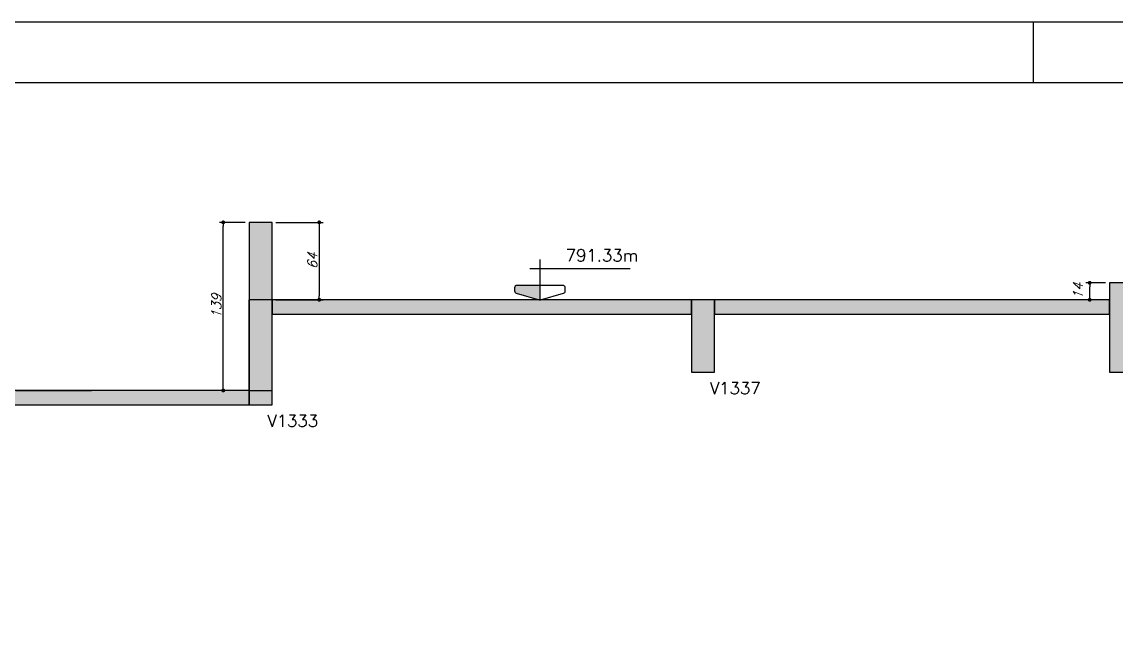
# Model space of a CAD drawing. Extents: x -5051 to 5519, y -2218 to 2282.
# Drawn here: x -1793 to -888, y 1771 to 2282 of the extents above; entities that cross this region are included whole.
import ezdxf
from ezdxf.enums import TextEntityAlignment as Align

# ---------------------------------------------------------------- set-up
doc = ezdxf.new("R2010")
doc.units = 0
doc.header["$LTSCALE"] = 50
doc.header["$MEASUREMENT"] = 0
doc.layers.get('0').update_dxf_attribs({"linetype": 'CONTINUOUS'})
doc.layers.get('DEFPOINTS').update_dxf_attribs({"linetype": 'CONTINUOUS'})
for name, color, linetype in [('F-CORTE', 4, 'CONTINUOUS'), ('F-COTAS', 106, 'CONTINUOUS'), ('F-MARGEM', 1, 'CONTINUOUS'), ('F-NÍVEL-VISTA', 2, 'CONTINUOUS'), ('F-SOLIDO-CORTE', 71, 'CONTINUOUS'), ('F-TEXTO', 6, 'CONTINUOUS'), ('F-TEXTO-YELLOW', 2, 'CONTINUOUS')]:
    doc.layers.add(name, color=color, linetype=linetype)
doc.styles.add('CP-TEXT-INCL', font='simplex.shx', dxfattribs={"oblique": 20})
doc.styles.add('MCP', font='simplex.shx')
doc.dimstyles.new('CP-COTAS-50', dxfattribs={"dimscale": 0.64, "dimtxt": 12.5, "dimasz": 5, "dimexe": 5, "dimexo": 5, "dimgap": 2.5, "dimtad": 1, "dimdec": 1, "dimdsep": 46, "dimtxsty": 'CP-TEXT-INCL', "dimblk1": 'DOT', "dimblk2": 'DOT', "dimsah": 1, "dimcen": 9, "dimclrd": 256, "dimclre": 256, "dimclrt": 256, "dimadec": 0, "dimazin": 0, "dimtfac": 1, "dimtdec": 1, "dimtmove": 2, "dimatfit": 3, "dimldrblk": 'DOT', "dimfxl": 5, "dimtolj": 1, "dimarcsym": 0})

# ---------------------------------------------------------------- blocks, each defined once
blk = doc.blocks.new('_DOT')
at = {"color": 0, "linetype": 'ByBlock'}
blk.add_line((-0.5, 0), (-1, 0), dxfattribs=at)
at = {"color": 0, "linetype": 'ByBlock', "const_width": 0.5}
blk.add_lwpolyline([(-0.25, 0, 1), (0.25, 0, 1)], format="xyb", close=True, dxfattribs=at)
blk = doc.blocks.new('*D223')
at = {"layer": 'DEFPOINTS', "color": 0, "linetype": 'Continuous', "transparency": 16777216}
for p in [(-1626.41, 2116.68), (-1605, 2116.68), (-1605, 1977.68)]:
    blk.add_point(p, dxfattribs=at)
at = {"layer": 'F-COTAS', "linetype": 'Continuous', "lineweight": -2, "transparency": 16777216}
for p, q in [((-1608.2, 2116.68), (-1629.61, 2116.68)), ((-1626.41, 1980.88), (-1626.41, 2113.48)), ((-1608.2, 1977.68), (-1629.61, 1977.68))]:
    blk.add_line(p, q, dxfattribs=at)
at = {"layer": 'F-COTAS', "linetype": 'Continuous', "lineweight": -2, "transparency": 16777216, "xscale": 3.2, "yscale": 3.2, "zscale": 3.2}
for p, rotation in [((-1626.41, 2116.68), 90), ((-1626.41, 1977.68), 270)]:
    blk.add_blockref('_DOT', p, dxfattribs=dict(at, rotation=rotation))
at = {"layer": 'F-COTAS', "linetype": 'Continuous', "transparency": 16777216, "insert": (-1632.01, 2047.18), "char_height": 8, "attachment_point": 5, "rotation": 90, "style": 'CP-TEXT-INCL'}
blk.add_mtext('\\A1;139', dxfattribs=at)
blk = doc.blocks.new('*D224')
at = {"layer": 'DEFPOINTS', "color": 0, "linetype": 'Continuous', "transparency": 16777216}
for p in [(-1586, 2116.68), (-1586, 2052.68), (-1547.01, 2052.68)]:
    blk.add_point(p, dxfattribs=at)
at = {"layer": 'F-COTAS', "linetype": 'Continuous', "lineweight": -2, "transparency": 16777216}
for p, q in [((-1582.8, 2116.68), (-1543.81, 2116.68)), ((-1547.01, 2113.48), (-1547.01, 2055.88)), ((-1582.8, 2052.68), (-1543.81, 2052.68))]:
    blk.add_line(p, q, dxfattribs=at)
at = {"layer": 'F-COTAS', "linetype": 'Continuous', "lineweight": -2, "transparency": 16777216, "xscale": 3.2, "yscale": 3.2, "zscale": 3.2}
for p, rotation in [((-1547.01, 2116.68), 90), ((-1547.01, 2052.68), 270)]:
    blk.add_blockref('_DOT', p, dxfattribs=dict(at, rotation=rotation))
at = {"layer": 'F-COTAS', "linetype": 'Continuous', "transparency": 16777216, "insert": (-1552.61, 2084.68), "char_height": 8, "attachment_point": 5, "rotation": 90, "style": 'CP-TEXT-INCL'}
blk.add_mtext('\\A1;64', dxfattribs=at)
blk = doc.blocks.new('*D225')
at = {"layer": 'DEFPOINTS', "color": 0, "linetype": 'Continuous', "transparency": 16777216}
for p in [(-909.81, 2066.68), (-893.5, 2066.68), (-893.5, 2052.68)]:
    blk.add_point(p, dxfattribs=at)
at = {"layer": 'F-COTAS', "linetype": 'Continuous', "lineweight": -2, "transparency": 16777216}
for p, q in [((-896.7, 2066.68), (-913.01, 2066.68)), ((-909.81, 2055.88), (-909.81, 2063.48)), ((-896.7, 2052.68), (-913.01, 2052.68))]:
    blk.add_line(p, q, dxfattribs=at)
at = {"layer": 'F-COTAS', "linetype": 'Continuous', "lineweight": -2, "transparency": 16777216, "xscale": 3.2, "yscale": 3.2, "zscale": 3.2}
for p, rotation in [((-909.81, 2066.68), 90), ((-909.81, 2052.68), 270)]:
    blk.add_blockref('_DOT', p, dxfattribs=dict(at, rotation=rotation))
at = {"layer": 'F-COTAS', "linetype": 'Continuous', "transparency": 16777216, "insert": (-919.41, 2059.68), "char_height": 8, "attachment_point": 5, "rotation": 90, "style": 'CP-TEXT-INCL'}
blk.add_mtext('\\A1;14', dxfattribs=at)
blk = doc.blocks.new('Nível - Vista')
at = {"layer": 'F-NÍVEL-VISTA'}
blk.add_hatch(color=71, dxfattribs=at).paths.add_polyline_path([(0, 0.238), (-0.38, 0.238, 0.414214), (-0.42, 0.198), (-0.42, 0.148, 0.331206), (-0.391, 0.11), (-0.011, 0.002, 0.072993), (0, 0)])
at = {"layer": 'F-NÍVEL-VISTA', "color": 2}
for p, q in [((0, 0.67), (0, 0)), ((-0.168, 0.521), (1.493, 0.521))]:
    blk.add_line(p, q, dxfattribs=at)
blk.add_lwpolyline([(-0.011, 0.002, 0.146769), (0.011, 0.002), (0.391, 0.11, 0.331206), (0.42, 0.148), (0.42, 0.198, 0.414214), (0.38, 0.238), (-0.38, 0.238, 0.414214), (-0.42, 0.198), (-0.42, 0.148, 0.331206), (-0.391, 0.11), (-0.011, 0.002, 0.146769), (0.011, 0.002)], format="xyb", dxfattribs=at)
at = {"layer": 'F-TEXTO', "color": 3, "style": 'MCP'}
for tag, p in [('NÍVEL', (1.026, 0.636)), ('NÍVEL_DETALHE', (1.02, 0.186))]:
    blk.add_attdef(tag, text='', height=0.2, dxfattribs=at).set_placement(p, align=Align.CENTER)
blk = doc.blocks.new('A0-5L_900')
at = {"layer": 'F-MARGEM', "color": 2}
blk.add_line((81.9, 90), (81.9, 89), dxfattribs=at)
blk.add_lwpolyline([(0, 0), (0, 90), (211.4, 90), (211.4, 0)], close=True, dxfattribs=at)
at = {"layer": 'F-MARGEM', "color": 7}
blk.add_lwpolyline([(2.5, 89), (210.4, 89), (210.4, 1), (2.5, 1)], close=True, dxfattribs=at)

msp = doc.modelspace()

# ---------------------------------------------------------------- hatches: boundary and pattern name
at = {"layer": 'F-SOLIDO-CORTE', "linetype": 'Continuous'}
for points in [[(-1586, 2039.732), (-1586, 2080.766), (-1586, 2116.684), (-1591.132, 2116.684), (-1599.613, 2116.684), (-1605, 2116.684), (-1605, 2054.637), (-1605, 2015.228), (-1605, 1977.684), (-1596.519, 1977.684), (-1591.132, 1977.684), (-1586, 1977.684)], [(-887.285, 2066.684), (-893.5, 2066.684), (-893.5, 2036.723), (-893.5, 2016.89), (-893.5, 1992.684), (-887.285, 1992.684), (-879.592, 1992.684), (-874.5, 1992.684), (-874.5, 2022.646), (-874.5, 2042.478), (-874.5, 2066.684), (-882.193, 2066.684)], [(-1605, 2013.849), (-1605, 1990.926), (-1605, 1965.684), (-1599.487, 1965.684), (-1591.006, 1965.684), (-1586, 1965.684), (-1586, 2004.52), (-1586, 2027.443), (-1586, 2052.684), (-1594.481, 2052.684), (-1599.487, 2052.684), (-1605, 2052.684)], [(-1586, 2047.328), (-1586, 2044.166), (-1586, 2040.684), (-1494.242, 2040.684), (-1445.14, 2040.684), (-1413.33, 2040.684), (-1307.536, 2040.684), (-1239, 2040.684), (-1239, 2046.041), (-1239, 2048.307), (-1239, 2052.684), (-1344.793, 2052.684), (-1413.33, 2052.684), (-1462.432, 2052.684), (-1494.242, 2052.684), (-1586, 2052.684)], [(-1239, 2025.901), (-1239, 2014.57), (-1239, 1992.684), (-1232.07, 1992.684), (-1223.588, 1992.684), (-1220, 1992.684), (-1220, 2019.468), (-1220, 2030.799), (-1220, 2052.684), (-1228.481, 2052.684), (-1232.07, 2052.684), (-1239, 2052.684)], [(-1214, 2052.684), (-1216.189, 2052.684), (-1218.867, 2052.684), (-1220, 2052.684), (-1220, 2047.328), (-1220, 2045.062), (-1220, 2040.684), (-1217.322, 2040.684), (-1216.189, 2040.684), (-1214, 2040.684), (-1172.898, 2040.684), (-1128.778, 2040.684), (-1063.002, 2040.684), (-958.766, 2040.684), (-927.288, 2040.684), (-893.5, 2040.684), (-893.5, 2045.347), (-893.5, 2048.577), (-893.5, 2052.684), (-924.978, 2052.684), (-958.766, 2052.684), (-1063.002, 2052.684), (-1128.778, 2052.684), (-1182.424, 2052.684)], [(-1824.463, 1977.684), (-1885.171, 1977.684), (-1924.5, 1977.684), (-1924.5, 1972.328), (-1924.5, 1968.858), (-1924.5, 1965.684), (-1863.792, 1965.684), (-1824.463, 1965.684), (-1819.306, 1965.684), (-1739.977, 1965.684), (-1735.261, 1965.684), (-1653.349, 1965.684), (-1605, 1965.684), (-1605, 1971.041), (-1605, 1974.203), (-1605, 1977.684), (-1686.912, 1977.684), (-1735.261, 1977.684), (-1739.977, 1977.684), (-1819.306, 1977.684)]]:
    msp.add_hatch(color=256, dxfattribs=at).paths.add_polyline_path(points, flags=16)

# ---------------------------------------------------------------- linework, layer by layer
at = {"layer": 'F-CORTE', "linetype": 'Continuous'}
for p, q in [((-1586, 1965.684), (-1586, 2040.684)), ((-1819.306, 1965.684), (-1739.977, 1965.684)), ((-1739.977, 1965.684), (-1735.261, 1965.684)), ((-1735.261, 1965.684), (-1653.349, 1965.684)), ((-1653.349, 1965.684), (-1605, 1965.684)), ((-1605, 1965.684), (-1599.487, 1965.684)), ((-1599.487, 1965.684), (-1591.006, 1965.684)), ((-1591.006, 1965.684), (-1586, 1965.684))]:
    msp.add_line(p, q, dxfattribs=at)
for points in [[(-887.285, 2066.684), (-893.5, 2066.684), (-893.5, 2052.684), (-1214, 2052.684), (-1220, 2052.684), (-1228.481, 2052.684), (-1232.07, 2052.684), (-1239, 2052.684), (-1344.793, 2052.684), (-1413.33, 2052.684), (-1462.432, 2052.684), (-1494.242, 2052.684), (-1586, 2052.684), (-1586, 2116.684), (-1591.132, 2116.684), (-1599.613, 2116.684), (-1605, 2116.684), (-1605, 1977.684), (-1605, 2052.684)], [(-1586, 2040.684), (-1494.242, 2040.684), (-1445.14, 2040.684), (-1413.33, 2040.684), (-1307.536, 2040.684), (-1239, 2040.684), (-1239, 2025.901), (-1239, 1992.684), (-1232.07, 1992.684), (-1223.588, 1992.684), (-1220, 1992.684), (-1220, 2019.468), (-1220, 2030.799), (-1220, 2040.684), (-1217.322, 2040.684), (-1216.189, 2040.684), (-1214, 2040.684), (-1172.898, 2040.684), (-1128.778, 2040.684), (-1063.002, 2040.684), (-958.766, 2040.684), (-927.288, 2040.684), (-893.5, 2040.684), (-893.5, 2036.723), (-893.5, 2016.89), (-893.5, 1992.684), (-887.285, 1992.684)], [(-1605, 1977.684), (-1779, 1977.684), (-1757.053, 1977.684), (-1735.261, 1977.684), (-1778.844, 1977.684), (-1787.325, 1977.684), (-1791.41, 1977.684), (-1797.844, 1977.684), (-1779, 1977.684), (-1789.368, 1977.684), (-1798, 1977.684)]]:
    msp.add_lwpolyline(points, dxfattribs=at)
at = {"layer": 'F-SOLIDO-CORTE', "linetype": 'Continuous'}
for points in [[(-1586, 2039.732), (-1586, 2080.766), (-1586, 2116.684), (-1591.132, 2116.684), (-1599.613, 2116.684), (-1605, 2116.684), (-1605, 2054.637), (-1605, 2015.228), (-1605, 1977.684), (-1596.519, 1977.684), (-1591.132, 1977.684), (-1586, 1977.684), (-1586, 2039.732)], [(-887.285, 2066.684), (-893.5, 2066.684), (-893.5, 2036.722), (-893.5, 2016.89), (-893.5, 1992.684), (-887.285, 1992.684), (-879.592, 1992.684), (-874.5, 1992.684), (-874.5, 2022.646), (-874.5, 2042.478), (-874.5, 2066.684), (-882.193, 2066.684), (-887.285, 2066.684)], [(-1605, 2013.849), (-1605, 1990.926), (-1605, 1965.684), (-1599.488, 1965.684), (-1591.006, 1965.684), (-1586, 1965.684), (-1586, 2004.52), (-1586, 2027.443), (-1586, 2052.684), (-1594.481, 2052.684), (-1599.488, 2052.684), (-1605, 2052.684), (-1605, 2013.849)], [(-1586, 2047.328), (-1586, 2044.166), (-1586, 2040.684), (-1494.242, 2040.684), (-1445.14, 2040.684), (-1413.33, 2040.684), (-1307.536, 2040.684), (-1239, 2040.684), (-1239, 2046.041), (-1239, 2048.307), (-1239, 2052.684), (-1344.793, 2052.684), (-1413.33, 2052.684), (-1462.432, 2052.684), (-1494.242, 2052.684), (-1586, 2052.684), (-1586, 2047.328)], [(-1239, 2025.901), (-1239, 2014.57), (-1239, 1992.684), (-1232.07, 1992.684), (-1223.588, 1992.684), (-1220, 1992.684), (-1220, 2019.467), (-1220, 2030.799), (-1220, 2052.684), (-1228.481, 2052.684), (-1232.07, 2052.684), (-1239, 2052.684), (-1239, 2025.901)], [(-1214, 2052.684), (-1216.189, 2052.684), (-1218.867, 2052.684), (-1220, 2052.684), (-1220, 2047.328), (-1220, 2045.062), (-1220, 2040.684), (-1217.322, 2040.684), (-1216.189, 2040.684), (-1214, 2040.684), (-1172.898, 2040.684), (-1128.779, 2040.684), (-1063.001, 2040.684), (-958.766, 2040.684), (-927.288, 2040.684), (-893.5, 2040.684), (-893.5, 2045.347), (-893.5, 2048.577), (-893.5, 2052.684), (-924.978, 2052.684), (-958.766, 2052.684), (-1063.001, 2052.684), (-1128.779, 2052.684), (-1182.424, 2052.684), (-1214, 2052.684)], [(-1824.463, 1977.684), (-1885.171, 1977.684), (-1924.5, 1977.684), (-1924.5, 1972.328), (-1924.5, 1968.858), (-1924.5, 1965.684), (-1863.792, 1965.684), (-1824.463, 1965.684), (-1819.306, 1965.684), (-1739.977, 1965.684), (-1735.261, 1965.684), (-1653.349, 1965.684), (-1605, 1965.684), (-1605, 1971.041), (-1605, 1974.203), (-1605, 1977.684), (-1686.912, 1977.684), (-1735.261, 1977.684), (-1739.977, 1977.684), (-1819.306, 1977.684), (-1824.463, 1977.684)], [(-1798, 1977.684), (-1791.566, 1977.684), (-1783.085, 1977.684)], [(-1783.085, 1977.684), (-1779, 1977.684)]]:
    msp.add_lwpolyline(points, dxfattribs=at)

# ---------------------------------------------------------------- block references
at = {"layer": 'F-MARGEM', "linetype": 'Continuous', "xscale": 50, "yscale": 50, "zscale": 50}
msp.add_blockref('A0-5L_900', (-5051.426, -2217.527), dxfattribs=at)
at = {"layer": 'F-NÍVEL-VISTA', "xscale": 50, "yscale": 50, "zscale": 50}
msp.add_blockref('Nível - Vista', (-1364.488, 2052.6), dxfattribs=at).add_auto_attribs({'NÍVEL': '791.33m'})

# ---------------------------------------------------------------- texts
at = {"layer": 'F-TEXTO-YELLOW', "linetype": 'Continuous', "style": 'MCP'}
for s, p in [('V1337', (-1223.944, 1974.576)), ('V1333', (-1589.944, 1947.576))]:
    msp.add_text(s, height=10, dxfattribs=at).set_placement(p)

# ---------------------------------------------------------------- dimensions: what is measured, and where the dimension line sits
at = {"layer": 'F-COTAS', "linetype": 'Continuous'}
for base, p1, p2, picture, middle in [((-1626.414, 2116.684), (-1605, 1977.684), (-1605, 2116.684), '*D223', (-1632.014, 2047.184)), ((-1547.012, 2052.684), (-1586, 2116.684), (-1586, 2052.684), '*D224', (-1552.612, 2084.684)), ((-909.815, 2066.684), (-893.5, 2052.684), (-893.5, 2066.684), '*D225', (-919.415, 2059.684))]:
    dim = msp.add_linear_dim(base=base, p1=p1, p2=p2, angle=90, dimstyle='CP-COTAS-50', dxfattribs=at)
    dim.commit()
    dim.dimension.update_dxf_attribs({"geometry": picture, "text_midpoint": middle})

doc.saveas('drawing.dxf')
